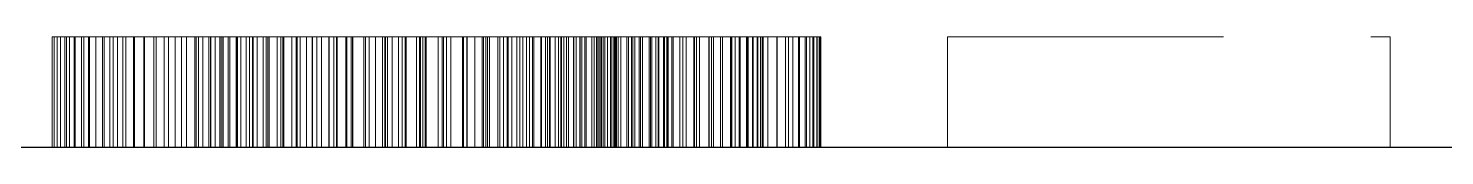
# Model space of a CAD drawing. Header units: millimetres. Extents: x 6 to 207, y 20 to 91.
# Drawn here: x 47.758 to 50.322, y 20.667 to 20.867 of the extents above; entities that cross this region are included whole.
import ezdxf

# ---------------------------------------------------------------- set-up
doc = ezdxf.new("R2010")
doc.units = ezdxf.units.MM
doc.linetypes.add('WP_HIDDEN', pattern=[2.3, 1.5, -0.8])
doc.layers.add('HIDDEN', color=7, linetype='WP_HIDDEN', lineweight=13)
doc.layers.add('VISIBLE', color=7, linetype='CONTINUOUS', lineweight=25)

msp = doc.modelspace()

# ---------------------------------------------------------------- linework, layer by layer
at = {"layer": 'HIDDEN', "ltscale": 0.333333}
for p, q in [((48.06164, 20.86667), (47.8006, 20.86667)), ((47.8006, 20.66667), (47.8006, 20.86667)), ((47.8006, 20.86667), (47.80448, 20.86667)), ((47.80448, 20.66667), (47.80448, 20.86667)), ((47.80448, 20.86667), (47.80961, 20.86667)), ((47.80961, 20.66667), (47.80961, 20.86667)), ((47.80961, 20.86667), (47.81597, 20.86667)), ((47.81597, 20.66667), (47.81597, 20.86667)), ((47.81597, 20.86667), (47.82358, 20.86667)), ((47.82358, 20.66667), (47.82358, 20.86667)), ((47.82358, 20.86667), (47.83242, 20.86667)), ((47.8267, 20.66667), (47.8267, 20.86667)), ((47.8267, 20.86667), (48.08775, 20.86667)), ((47.84057, 20.86667), (47.8267, 20.86667)), ((47.83242, 20.66667), (47.83242, 20.86667)), ((47.83242, 20.86667), (47.84251, 20.86667)), ((47.84057, 20.66667), (47.84057, 20.86667)), ((47.85825, 20.86667), (47.84057, 20.86667)), ((47.84251, 20.66667), (47.84251, 20.86667)), ((47.84251, 20.86667), (47.85384, 20.86667)), ((47.85384, 20.66667), (47.85384, 20.86667)), ((47.85384, 20.86667), (47.8664, 20.86667)), ((47.85825, 20.66667), (47.85825, 20.86667)), ((47.86851, 20.86667), (47.85825, 20.86667)), ((47.8664, 20.66667), (47.8664, 20.86667)), ((47.8664, 20.86667), (47.88021, 20.86667)), ((47.86851, 20.66667), (47.86851, 20.86667)), ((47.87973, 20.86667), (47.86851, 20.86667)), ((47.87973, 20.66667), (47.87973, 20.86667)), ((47.8919, 20.86667), (47.87973, 20.86667)), ((47.88021, 20.66667), (47.88021, 20.86667)), ((47.88021, 20.86667), (47.89526, 20.86667)), ((47.8919, 20.66667), (47.8919, 20.86667)), ((47.90502, 20.86667), (47.8919, 20.86667)), ((47.89526, 20.66667), (47.89526, 20.86667)), ((47.89526, 20.86667), (47.91155, 20.86667)), ((47.90502, 20.66667), (47.90502, 20.86667)), ((47.91909, 20.86667), (47.90502, 20.86667)), ((47.91155, 20.66667), (47.91155, 20.86667)), ((47.91155, 20.86667), (47.92908, 20.86667)), ((47.91909, 20.66667), (47.91909, 20.86667)), ((47.93411, 20.86667), (47.91909, 20.86667)), ((47.92908, 20.66667), (47.92908, 20.86667)), ((47.92908, 20.86667), (47.94785, 20.86667)), ((47.93411, 20.66667), (47.93411, 20.86667)), ((47.95009, 20.86667), (47.93411, 20.86667)), ((47.94785, 20.66667), (47.94785, 20.86667)), ((47.94785, 20.86667), (47.96786, 20.86667)), ((47.95009, 20.66667), (47.95009, 20.86667)), ((47.96701, 20.86667), (47.95009, 20.86667)), ((47.96701, 20.66667), (47.96701, 20.86667)), ((47.98489, 20.86667), (47.96701, 20.86667)), ((47.96786, 20.66667), (47.96786, 20.86667)), ((47.96786, 20.86667), (47.98912, 20.86667)), ((47.98489, 20.66667), (47.98489, 20.86667)), ((48.00372, 20.86667), (47.98489, 20.86667)), ((47.98912, 20.66667), (47.98912, 20.86667)), ((47.98912, 20.86667), (48.01161, 20.86667)), ((48.00372, 20.66667), (48.00372, 20.86667)), ((48.0235, 20.86667), (48.00372, 20.86667)), ((48.01161, 20.66667), (48.01161, 20.86667)), ((48.01161, 20.86667), (48.03509, 20.86667)), ((48.0235, 20.66667), (48.0235, 20.86667)), ((48.04424, 20.86667), (48.0235, 20.86667)), ((48.03509, 20.66667), (48.03509, 20.86667)), ((48.03509, 20.86667), (48.05932, 20.86667)), ((48.04424, 20.66667), (48.04424, 20.86667)), ((48.06577, 20.86667), (48.04424, 20.86667)), ((48.05932, 20.66667), (48.05932, 20.86667)), ((48.05932, 20.86667), (48.08429, 20.86667)), ((48.06164, 20.66667), (48.06164, 20.86667)), ((48.07387, 20.86667), (48.06164, 20.86667)), ((48.06577, 20.66667), (48.06577, 20.86667)), ((48.08795, 20.86667), (48.06577, 20.86667)), ((48.07387, 20.66667), (48.07387, 20.86667)), ((48.08806, 20.86667), (48.07387, 20.86667)), ((48.08429, 20.66667), (48.08429, 20.86667)), ((48.08429, 20.86667), (48.11, 20.86667)), ((48.08775, 20.66667), (48.08775, 20.86667)), ((48.08775, 20.86667), (48.09613, 20.86667)), ((48.08795, 20.66667), (48.08795, 20.86667)), ((48.11077, 20.86667), (48.08795, 20.86667)), ((48.08806, 20.66667), (48.08806, 20.86667)), ((48.10423, 20.86667), (48.08806, 20.86667)), ((48.09613, 20.66667), (48.09613, 20.86667)), ((48.09613, 20.86667), (48.10678, 20.86667)), ((48.10423, 20.66667), (48.10423, 20.86667)), ((48.12237, 20.86667), (48.10423, 20.86667)), ((48.10678, 20.66667), (48.10678, 20.86667)), ((48.10678, 20.86667), (48.1197, 20.86667)), ((48.11, 20.66667), (48.11, 20.86667)), ((48.11, 20.86667), (48.13645, 20.86667)), ((48.11077, 20.66667), (48.11077, 20.86667)), ((48.13424, 20.86667), (48.11077, 20.86667)), ((48.1197, 20.66667), (48.1197, 20.86667)), ((48.1197, 20.86667), (48.13488, 20.86667)), ((48.12237, 20.66667), (48.12237, 20.86667)), ((48.14248, 20.86667), (48.12237, 20.86667)), ((48.13424, 20.66667), (48.13424, 20.86667)), ((48.15836, 20.86667), (48.13424, 20.86667)), ((48.13488, 20.66667), (48.13488, 20.86667)), ((48.13488, 20.86667), (48.15233, 20.86667)), ((48.13645, 20.66667), (48.13645, 20.86667)), ((48.13645, 20.86667), (48.16364, 20.86667)), ((48.14248, 20.66667), (48.14248, 20.86667)), ((48.16456, 20.86667), (48.14248, 20.86667)), ((48.15233, 20.66667), (48.15233, 20.86667)), ((48.15233, 20.86667), (48.17204, 20.86667)), ((48.15836, 20.66667), (48.15836, 20.86667)), ((48.18312, 20.86667), (48.15836, 20.86667)), ((48.16364, 20.66667), (48.16364, 20.86667)), ((48.16364, 20.86667), (48.19158, 20.86667)), ((48.16456, 20.66667), (48.16456, 20.86667)), ((48.18862, 20.86667), (48.16456, 20.86667)), ((48.17204, 20.66667), (48.17204, 20.86667)), ((48.17204, 20.86667), (48.19402, 20.86667)), ((48.20853, 20.86667), (48.18312, 20.86667)), ((48.18312, 20.66667), (48.18312, 20.86667)), ((48.18862, 20.66667), (48.18862, 20.86667)), ((48.21464, 20.86667), (48.18862, 20.86667)), ((48.19158, 20.66667), (48.19158, 20.86667)), ((48.19158, 20.86667), (48.22026, 20.86667)), ((48.19402, 20.66667), (48.19402, 20.86667)), ((48.19402, 20.86667), (48.21827, 20.86667)), ((48.23458, 20.86667), (48.20853, 20.86667)), ((48.20853, 20.66667), (48.20853, 20.86667)), ((48.21464, 20.66667), (48.21464, 20.86667)), ((48.24239, 20.86667), (48.21464, 20.86667)), ((48.21827, 20.66667), (48.21827, 20.86667)), ((48.21827, 20.86667), (48.24444, 20.86667)), ((48.22026, 20.66667), (48.22026, 20.86667)), ((48.22026, 20.86667), (48.24968, 20.86667)), ((48.26128, 20.86667), (48.23458, 20.86667)), ((48.23458, 20.66667), (48.23458, 20.86667)), ((48.24239, 20.66667), (48.24239, 20.86667)), ((48.27161, 20.86667), (48.24239, 20.86667)), ((48.24444, 20.66667), (48.24444, 20.86667)), ((48.24444, 20.86667), (48.2722, 20.86667)), ((48.24968, 20.66667), (48.24968, 20.86667)), ((48.24968, 20.86667), (48.27984, 20.86667)), ((48.28862, 20.86667), (48.26128, 20.86667)), ((48.26128, 20.66667), (48.26128, 20.86667)), ((48.27161, 20.66667), (48.27161, 20.86667)), ((48.3023, 20.86667), (48.27161, 20.86667)), ((48.2722, 20.66667), (48.2722, 20.86667)), ((48.2722, 20.86667), (48.30154, 20.86667)), ((48.27984, 20.66667), (48.27984, 20.86667)), ((48.27984, 20.86667), (48.31075, 20.86667)), ((48.31662, 20.86667), (48.28862, 20.86667)), ((48.28862, 20.66667), (48.28862, 20.86667)), ((48.30154, 20.66667), (48.30154, 20.86667)), ((48.30154, 20.86667), (48.33247, 20.86667)), ((48.3023, 20.66667), (48.3023, 20.86667)), ((48.33447, 20.86667), (48.3023, 20.86667)), ((48.31075, 20.66667), (48.31075, 20.86667)), ((48.31075, 20.86667), (48.3424, 20.86667)), ((48.31543, 20.66667), (48.31543, 20.86667)), ((48.31543, 20.86667), (48.36827, 20.86667)), ((48.34444, 20.86667), (48.31543, 20.86667)), ((48.34525, 20.86667), (48.31662, 20.86667)), ((48.31662, 20.66667), (48.31662, 20.86667)), ((48.33247, 20.66667), (48.33247, 20.86667)), ((48.33247, 20.86667), (48.36499, 20.86667)), ((48.33447, 20.66667), (48.33447, 20.86667)), ((48.3681, 20.86667), (48.33447, 20.86667)), ((48.3424, 20.66667), (48.3424, 20.86667)), ((48.3424, 20.86667), (48.37479, 20.86667)), ((48.34444, 20.66667), (48.34444, 20.86667)), ((48.38649, 20.86667), (48.34444, 20.86667)), ((48.40446, 20.86667), (48.34525, 20.86667)), ((48.34525, 20.66667), (48.34525, 20.86667)), ((48.36499, 20.66667), (48.36499, 20.86667)), ((48.36499, 20.86667), (48.39909, 20.86667)), ((48.3681, 20.66667), (48.3681, 20.86667)), ((48.40322, 20.86667), (48.3681, 20.86667)), ((48.36827, 20.66667), (48.36827, 20.86667)), ((48.36827, 20.86667), (48.41658, 20.86667)), ((48.37479, 20.66667), (48.37479, 20.86667)), ((48.37479, 20.86667), (48.40792, 20.86667)), ((48.38649, 20.66667), (48.38649, 20.86667)), ((48.42767, 20.86667), (48.38649, 20.86667)), ((48.39909, 20.66667), (48.39909, 20.86667)), ((48.39909, 20.86667), (48.43478, 20.86667)), ((48.40322, 20.66667), (48.40322, 20.86667)), ((48.4398, 20.86667), (48.40322, 20.86667)), ((48.46626, 20.86667), (48.40446, 20.86667)), ((48.40446, 20.66667), (48.40446, 20.86667)), ((48.40792, 20.66667), (48.40792, 20.86667)), ((48.40792, 20.86667), (48.44179, 20.86667)), ((48.41658, 20.66667), (48.41658, 20.86667)), ((48.41658, 20.86667), (48.46036, 20.86667)), ((48.42767, 20.66667), (48.42767, 20.86667)), ((48.4678, 20.86667), (48.42767, 20.86667)), ((48.43478, 20.66667), (48.43478, 20.86667)), ((48.43478, 20.86667), (48.47206, 20.86667)), ((48.4398, 20.66667), (48.4398, 20.86667)), ((48.47786, 20.86667), (48.4398, 20.86667)), ((48.44179, 20.66667), (48.44179, 20.86667)), ((48.44179, 20.86667), (48.47641, 20.86667)), ((48.46036, 20.66667), (48.46036, 20.86667)), ((48.46036, 20.86667), (48.49961, 20.86667)), ((48.50933, 20.86667), (48.46626, 20.86667)), ((48.46626, 20.66667), (48.46626, 20.86667)), ((48.4678, 20.66667), (48.4678, 20.86667)), ((48.50688, 20.86667), (48.4678, 20.86667)), ((48.47206, 20.66667), (48.47206, 20.86667)), ((48.47206, 20.86667), (48.5096, 20.86667)), ((48.47641, 20.66667), (48.47641, 20.86667)), ((48.47641, 20.86667), (48.51478, 20.86667)), ((48.47786, 20.66667), (48.47786, 20.86667)), ((48.52301, 20.86667), (48.47786, 20.86667)), ((48.49961, 20.66667), (48.49961, 20.86667)), ((48.49961, 20.86667), (48.54393, 20.86667)), ((48.50688, 20.66667), (48.50688, 20.86667)), ((48.54493, 20.86667), (48.50688, 20.86667)), ((48.55155, 20.86667), (48.50933, 20.86667)), ((48.50933, 20.66667), (48.50933, 20.86667)), ((48.5096, 20.66667), (48.5096, 20.86667)), ((48.5096, 20.86667), (48.54538, 20.86667)), ((48.51478, 20.66667), (48.51478, 20.86667)), ((48.51478, 20.86667), (48.55232, 20.86667)), ((48.52301, 20.66667), (48.52301, 20.86667)), ((48.56637, 20.86667), (48.52301, 20.86667)), ((48.54393, 20.66667), (48.54393, 20.86667)), ((48.54393, 20.86667), (48.58626, 20.86667)), ((48.54493, 20.66667), (48.54493, 20.86667)), ((48.58193, 20.86667), (48.54493, 20.86667)), ((48.54538, 20.66667), (48.54538, 20.86667)), ((48.54538, 20.86667), (48.5794, 20.86667)), ((48.5929, 20.86667), (48.55155, 20.86667)), ((48.55155, 20.66667), (48.55155, 20.86667)), ((48.55232, 20.66667), (48.55232, 20.86667)), ((48.55232, 20.86667), (48.58902, 20.86667)), ((48.56637, 20.66667), (48.56637, 20.86667)), ((48.60794, 20.86667), (48.56637, 20.86667)), ((48.5794, 20.66667), (48.5794, 20.86667)), ((48.5794, 20.86667), (48.61164, 20.86667)), ((48.58193, 20.66667), (48.58193, 20.86667)), ((48.6179, 20.86667), (48.58193, 20.86667)), ((48.58626, 20.66667), (48.58626, 20.86667)), ((48.58626, 20.86667), (48.6266, 20.86667)), ((48.58902, 20.66667), (48.58902, 20.86667)), ((48.58902, 20.86667), (48.62487, 20.86667)), ((48.63339, 20.86667), (48.5929, 20.86667)), ((48.5929, 20.66667), (48.5929, 20.86667)), ((48.60794, 20.66667), (48.60794, 20.86667)), ((48.64772, 20.86667), (48.60794, 20.86667)), ((48.61164, 20.66667), (48.61164, 20.86667)), ((48.61164, 20.86667), (48.64212, 20.86667)), ((48.6179, 20.66667), (48.6179, 20.86667)), ((48.65281, 20.86667), (48.6179, 20.86667)), ((48.62487, 20.66667), (48.62487, 20.86667)), ((48.62487, 20.86667), (48.6599, 20.86667)), ((48.6266, 20.66667), (48.6266, 20.86667)), ((48.6266, 20.86667), (48.66494, 20.86667)), ((48.67303, 20.86667), (48.63339, 20.86667)), ((48.63339, 20.66667), (48.63339, 20.86667)), ((48.64212, 20.66667), (48.64212, 20.86667)), ((48.64212, 20.86667), (48.67083, 20.86667)), ((48.64772, 20.66667), (48.64772, 20.86667)), ((48.6857, 20.86667), (48.64772, 20.86667)), ((48.65281, 20.66667), (48.65281, 20.86667)), ((48.68669, 20.86667), (48.65281, 20.86667)), ((48.6599, 20.66667), (48.6599, 20.86667)), ((48.6599, 20.86667), (48.69408, 20.86667)), ((48.66494, 20.66667), (48.66494, 20.86667)), ((48.66494, 20.86667), (48.70128, 20.86667)), ((48.67083, 20.66667), (48.67083, 20.86667)), ((48.67083, 20.86667), (48.69777, 20.86667)), ((48.7118, 20.86667), (48.67303, 20.86667)), ((48.67303, 20.66667), (48.67303, 20.86667)), ((48.6857, 20.66667), (48.6857, 20.86667)), ((48.7219, 20.86667), (48.6857, 20.86667)), ((48.68669, 20.66667), (48.68669, 20.86667)), ((48.70285, 20.86667), (48.68669, 20.86667)), ((48.69408, 20.66667), (48.69408, 20.86667)), ((48.69408, 20.86667), (48.72742, 20.86667)), ((48.69777, 20.66667), (48.69777, 20.86667)), ((48.69777, 20.86667), (48.72295, 20.86667)), ((48.70128, 20.66667), (48.70128, 20.86667)), ((48.70128, 20.86667), (48.73564, 20.86667)), ((48.70285, 20.66667), (48.70285, 20.86667)), ((48.71796, 20.86667), (48.70285, 20.86667)), ((48.74971, 20.86667), (48.7118, 20.86667)), ((48.7118, 20.66667), (48.7118, 20.86667)), ((48.71796, 20.66667), (48.71796, 20.86667)), ((48.73203, 20.86667), (48.71796, 20.86667)), ((48.7219, 20.66667), (48.7219, 20.86667)), ((48.75631, 20.86667), (48.7219, 20.86667)), ((48.72295, 20.66667), (48.72295, 20.86667)), ((48.72295, 20.86667), (48.74572, 20.86667)), ((48.72742, 20.66667), (48.72742, 20.86667)), ((48.72742, 20.86667), (48.75993, 20.86667)), ((48.73203, 20.66667), (48.73203, 20.86667)), ((48.74506, 20.86667), (48.73203, 20.86667)), ((48.73564, 20.66667), (48.73564, 20.86667)), ((48.73564, 20.86667), (48.76799, 20.86667)), ((48.74506, 20.66667), (48.74506, 20.86667)), ((48.75705, 20.86667), (48.74506, 20.86667)), ((48.74572, 20.66667), (48.74572, 20.86667)), ((48.74572, 20.86667), (48.76546, 20.86667)), ((48.78676, 20.86667), (48.74971, 20.86667)), ((48.74971, 20.66667), (48.74971, 20.86667)), ((48.75631, 20.66667), (48.75631, 20.86667)), ((48.78893, 20.86667), (48.75631, 20.86667)), ((48.75705, 20.66667), (48.75705, 20.86667)), ((48.76799, 20.86667), (48.75705, 20.86667)), ((48.75993, 20.66667), (48.75993, 20.86667)), ((48.75993, 20.86667), (48.79159, 20.86667)), ((48.76546, 20.66667), (48.76546, 20.86667)), ((48.76546, 20.86667), (48.78216, 20.86667)), ((48.76799, 20.66667), (48.76799, 20.86667)), ((48.76799, 20.86667), (48.79836, 20.86667)), ((48.7779, 20.86667), (48.76799, 20.86667)), ((48.7779, 20.66667), (48.7779, 20.86667)), ((48.78676, 20.86667), (48.7779, 20.86667)), ((48.78216, 20.66667), (48.78216, 20.86667)), ((48.78216, 20.86667), (48.79582, 20.86667)), ((48.78676, 20.66667), (48.78676, 20.86667)), ((48.79457, 20.86667), (48.78676, 20.86667)), ((48.8223, 20.86667), (48.78676, 20.86667)), ((48.78893, 20.66667), (48.78893, 20.86667)), ((48.81867, 20.86667), (48.78893, 20.86667)), ((48.79159, 20.66667), (48.79159, 20.86667)), ((48.79159, 20.86667), (48.82242, 20.86667)), ((48.79457, 20.66667), (48.79457, 20.86667)), ((48.80135, 20.86667), (48.79457, 20.86667)), ((48.84128, 20.86667), (48.79546, 20.86667)), ((48.79546, 20.66667), (48.79546, 20.86667)), ((48.79546, 20.86667), (48.8306, 20.86667)), ((48.79582, 20.66667), (48.79582, 20.86667)), ((48.79582, 20.86667), (48.80645, 20.86667)), ((48.79836, 20.66667), (48.79836, 20.86667)), ((48.79836, 20.86667), (48.82589, 20.86667)), ((48.80135, 20.66667), (48.80135, 20.86667)), ((48.81177, 20.86667), (48.80135, 20.86667)), ((48.80645, 20.66667), (48.80645, 20.86667)), ((48.80645, 20.86667), (48.81404, 20.86667)), ((48.81177, 20.66667), (48.81177, 20.86667)), ((48.81803, 20.86667), (48.81177, 20.86667)), ((48.81404, 20.66667), (48.81404, 20.86667)), ((48.81404, 20.86667), (48.81859, 20.86667)), ((48.81803, 20.66667), (48.81803, 20.86667)), ((48.82011, 20.86667), (48.81803, 20.86667)), ((48.81859, 20.66667), (48.81859, 20.86667)), ((48.81859, 20.86667), (48.82011, 20.86667)), ((48.81867, 20.66667), (48.81867, 20.86667)), ((48.84445, 20.86667), (48.81867, 20.86667)), ((48.82011, 20.66667), (48.82011, 20.86667)), ((48.85569, 20.86667), (48.8223, 20.86667)), ((48.8223, 20.66667), (48.8223, 20.86667)), ((48.82242, 20.66667), (48.82242, 20.86667)), ((48.82242, 20.86667), (48.85241, 20.86667)), ((48.82589, 20.66667), (48.82589, 20.86667)), ((48.82589, 20.86667), (48.84975, 20.86667)), ((48.8306, 20.66667), (48.8306, 20.86667)), ((48.8306, 20.86667), (48.86353, 20.86667)), ((48.88447, 20.86667), (48.84128, 20.86667)), ((48.84128, 20.66667), (48.84128, 20.86667)), ((48.84445, 20.66667), (48.84445, 20.86667)), ((48.86626, 20.86667), (48.84445, 20.86667)), ((48.84975, 20.66667), (48.84975, 20.86667)), ((48.84975, 20.86667), (48.86994, 20.86667)), ((48.85241, 20.66667), (48.85241, 20.86667)), ((48.85241, 20.86667), (48.88157, 20.86667)), ((48.88692, 20.86667), (48.85569, 20.86667)), ((48.85569, 20.66667), (48.85569, 20.86667)), ((48.86353, 20.66667), (48.86353, 20.86667)), ((48.86353, 20.86667), (48.89423, 20.86667)), ((48.86626, 20.66667), (48.86626, 20.86667)), ((48.8841, 20.86667), (48.86626, 20.86667)), ((48.86994, 20.66667), (48.86994, 20.86667)), ((48.86994, 20.86667), (48.88646, 20.86667)), ((48.88157, 20.66667), (48.88157, 20.86667)), ((48.88157, 20.86667), (48.90988, 20.86667)), ((48.8841, 20.66667), (48.8841, 20.86667)), ((48.89798, 20.86667), (48.8841, 20.86667)), ((48.92503, 20.86667), (48.88447, 20.86667)), ((48.88447, 20.66667), (48.88447, 20.86667)), ((48.88646, 20.66667), (48.88646, 20.86667)), ((48.88646, 20.86667), (48.89931, 20.86667)), ((48.91601, 20.86667), (48.88692, 20.86667)), ((48.88692, 20.66667), (48.88692, 20.86667)), ((48.89423, 20.66667), (48.89423, 20.86667)), ((48.89423, 20.86667), (48.92272, 20.86667)), ((48.89798, 20.66667), (48.89798, 20.86667)), ((48.9079, 20.86667), (48.89798, 20.86667)), ((48.89931, 20.66667), (48.89931, 20.86667)), ((48.89931, 20.86667), (48.90849, 20.86667)), ((48.9079, 20.66667), (48.9079, 20.86667)), ((48.91384, 20.86667), (48.9079, 20.86667)), ((48.90849, 20.66667), (48.90849, 20.86667)), ((48.90849, 20.86667), (48.91399, 20.86667)), ((48.90988, 20.66667), (48.90988, 20.86667)), ((48.90988, 20.86667), (48.93735, 20.86667)), ((48.91384, 20.66667), (48.91384, 20.86667)), ((48.91583, 20.86667), (48.91384, 20.86667)), ((48.91399, 20.66667), (48.91399, 20.86667)), ((48.91399, 20.86667), (48.91583, 20.86667)), ((48.91583, 20.66667), (48.91583, 20.86667)), ((48.94294, 20.86667), (48.91601, 20.86667)), ((48.91601, 20.66667), (48.91601, 20.86667)), ((48.92272, 20.66667), (48.92272, 20.86667)), ((48.92272, 20.86667), (48.94898, 20.86667)), ((48.96296, 20.86667), (48.92503, 20.86667)), ((48.92503, 20.66667), (48.92503, 20.86667)), ((48.93735, 20.66667), (48.93735, 20.86667)), ((48.93735, 20.86667), (48.96399, 20.86667)), ((48.96772, 20.86667), (48.94294, 20.86667)), ((48.94294, 20.66667), (48.94294, 20.86667)), ((48.94898, 20.66667), (48.94898, 20.86667)), ((48.94898, 20.86667), (48.97302, 20.86667)), ((48.99826, 20.86667), (48.96296, 20.86667)), ((48.96296, 20.66667), (48.96296, 20.86667)), ((48.96399, 20.66667), (48.96399, 20.86667)), ((48.96399, 20.86667), (48.98979, 20.86667)), ((48.99034, 20.86667), (48.96772, 20.86667)), ((48.96772, 20.66667), (48.96772, 20.86667)), ((48.97302, 20.66667), (48.97302, 20.86667)), ((48.97302, 20.86667), (48.99484, 20.86667)), ((48.98979, 20.66667), (48.98979, 20.86667)), ((48.98979, 20.86667), (49.01437, 20.86667)), ((49.01082, 20.86667), (48.99034, 20.86667)), ((48.99034, 20.66667), (48.99034, 20.86667)), ((48.99484, 20.66667), (48.99484, 20.86667)), ((48.99484, 20.86667), (49.01444, 20.86667)), ((49.03094, 20.86667), (48.99826, 20.86667)), ((48.99826, 20.66667), (48.99826, 20.86667)), ((49.029, 20.86667), (49.01082, 20.86667)), ((49.01082, 20.66667), (49.01082, 20.86667)), ((49.01437, 20.66667), (49.01437, 20.86667)), ((49.01437, 20.86667), (49.03737, 20.86667)), ((49.01444, 20.66667), (49.01444, 20.86667)), ((49.01444, 20.86667), (49.03178, 20.86667)), ((49.04476, 20.86667), (49.029, 20.86667)), ((49.029, 20.66667), (49.029, 20.86667)), ((49.06099, 20.86667), (49.03094, 20.86667)), ((49.03094, 20.66667), (49.03094, 20.86667)), ((49.03178, 20.66667), (49.03178, 20.86667)), ((49.03178, 20.86667), (49.0468, 20.86667)), ((49.03737, 20.66667), (49.03737, 20.86667)), ((49.03737, 20.86667), (49.05879, 20.86667)), ((49.0581, 20.86667), (49.04476, 20.86667)), ((49.04476, 20.66667), (49.04476, 20.86667)), ((49.0468, 20.66667), (49.0468, 20.86667)), ((49.0468, 20.86667), (49.05951, 20.86667)), ((49.06901, 20.86667), (49.0581, 20.86667)), ((49.0581, 20.66667), (49.0581, 20.86667)), ((49.05879, 20.66667), (49.05879, 20.86667)), ((49.05879, 20.86667), (49.07862, 20.86667)), ((49.05951, 20.66667), (49.05951, 20.86667)), ((49.05951, 20.86667), (49.06991, 20.86667)), ((49.0884, 20.86667), (49.06099, 20.86667)), ((49.06099, 20.66667), (49.06099, 20.86667)), ((49.07749, 20.86667), (49.06901, 20.86667)), ((49.06901, 20.66667), (49.06901, 20.86667)), ((49.06991, 20.66667), (49.06991, 20.86667)), ((49.06991, 20.86667), (49.078, 20.86667)), ((49.08356, 20.86667), (49.07749, 20.86667)), ((49.07749, 20.66667), (49.07749, 20.86667)), ((49.078, 20.66667), (49.078, 20.86667)), ((49.078, 20.86667), (49.08378, 20.86667)), ((49.07862, 20.66667), (49.07862, 20.86667)), ((49.07862, 20.86667), (49.09686, 20.86667)), ((49.08719, 20.86667), (49.08356, 20.86667)), ((49.08356, 20.66667), (49.08356, 20.86667)), ((49.08378, 20.66667), (49.08378, 20.86667)), ((49.08378, 20.86667), (49.08725, 20.86667)), ((49.0884, 20.86667), (49.08719, 20.86667)), ((49.08719, 20.66667), (49.08719, 20.86667)), ((49.08725, 20.66667), (49.08725, 20.86667)), ((49.08725, 20.86667), (49.0884, 20.86667)), ((49.11288, 20.86667), (49.0884, 20.86667)), ((49.0884, 20.66667), (49.0884, 20.86667)), ((49.09686, 20.66667), (49.09686, 20.86667)), ((49.09686, 20.86667), (49.11351, 20.86667)), ((49.13409, 20.86667), (49.11288, 20.86667)), ((49.11288, 20.66667), (49.11288, 20.86667)), ((49.11351, 20.66667), (49.11351, 20.86667)), ((49.11351, 20.86667), (49.12858, 20.86667)), ((49.12858, 20.66667), (49.12858, 20.86667)), ((49.12858, 20.86667), (49.14206, 20.86667)), ((49.15203, 20.86667), (49.13409, 20.86667)), ((49.13409, 20.66667), (49.13409, 20.86667)), ((49.14206, 20.66667), (49.14206, 20.86667)), ((49.14206, 20.86667), (49.15396, 20.86667)), ((49.16672, 20.86667), (49.15203, 20.86667)), ((49.15203, 20.66667), (49.15203, 20.86667)), ((49.15396, 20.66667), (49.15396, 20.86667)), ((49.15396, 20.86667), (49.16427, 20.86667)), ((49.16427, 20.66667), (49.16427, 20.86667)), ((49.16427, 20.86667), (49.17299, 20.86667)), ((49.17814, 20.86667), (49.16672, 20.86667)), ((49.16672, 20.66667), (49.16672, 20.86667)), ((49.17299, 20.66667), (49.17299, 20.86667)), ((49.17299, 20.86667), (49.18013, 20.86667)), ((49.18629, 20.86667), (49.17814, 20.86667)), ((49.17814, 20.66667), (49.17814, 20.86667)), ((49.18013, 20.66667), (49.18013, 20.86667)), ((49.18013, 20.86667), (49.18568, 20.86667)), ((49.18568, 20.66667), (49.18568, 20.86667)), ((49.18568, 20.86667), (49.18965, 20.86667)), ((49.19119, 20.86667), (49.18629, 20.86667)), ((49.18629, 20.66667), (49.18629, 20.86667)), ((49.18965, 20.66667), (49.18965, 20.86667)), ((49.18965, 20.86667), (49.19203, 20.86667)), ((49.19282, 20.86667), (49.19119, 20.86667)), ((49.19119, 20.66667), (49.19119, 20.86667)), ((49.19203, 20.66667), (49.19203, 20.86667)), ((49.19203, 20.86667), (49.19282, 20.86667)), ((49.19282, 20.66667), (49.19282, 20.86667)), ((49.42196, 20.66667), (49.42196, 20.86667)), ((49.42196, 20.86667), (50.22393, 20.86667)), ((50.22393, 20.66667), (50.22393, 20.86667)), ((47.8006, 20.66667), (48.06164, 20.66667)), ((47.80448, 20.66667), (47.8006, 20.66667)), ((47.80961, 20.66667), (47.80448, 20.66667)), ((47.81597, 20.66667), (47.80961, 20.66667)), ((47.82358, 20.66667), (47.81597, 20.66667)), ((47.83242, 20.66667), (47.82358, 20.66667)), ((47.8267, 20.66667), (47.84057, 20.66667)), ((48.08775, 20.66667), (47.8267, 20.66667)), ((47.84251, 20.66667), (47.83242, 20.66667)), ((47.84057, 20.66667), (47.85825, 20.66667)), ((47.85384, 20.66667), (47.84251, 20.66667)), ((47.8664, 20.66667), (47.85384, 20.66667)), ((47.85825, 20.66667), (47.86851, 20.66667)), ((47.88021, 20.66667), (47.8664, 20.66667)), ((47.86851, 20.66667), (47.87973, 20.66667)), ((47.87973, 20.66667), (47.8919, 20.66667)), ((47.89526, 20.66667), (47.88021, 20.66667)), ((47.8919, 20.66667), (47.90502, 20.66667)), ((47.91155, 20.66667), (47.89526, 20.66667)), ((47.90502, 20.66667), (47.91909, 20.66667)), ((47.92908, 20.66667), (47.91155, 20.66667)), ((47.91909, 20.66667), (47.93411, 20.66667)), ((47.94785, 20.66667), (47.92908, 20.66667)), ((47.93411, 20.66667), (47.95009, 20.66667)), ((47.96786, 20.66667), (47.94785, 20.66667)), ((47.95009, 20.66667), (47.96701, 20.66667)), ((47.96701, 20.66667), (47.98489, 20.66667)), ((47.98912, 20.66667), (47.96786, 20.66667)), ((47.98489, 20.66667), (48.00372, 20.66667)), ((48.01161, 20.66667), (47.98912, 20.66667)), ((48.00372, 20.66667), (48.0235, 20.66667)), ((48.03509, 20.66667), (48.01161, 20.66667)), ((48.0235, 20.66667), (48.04424, 20.66667)), ((48.05932, 20.66667), (48.03509, 20.66667)), ((48.04424, 20.66667), (48.06577, 20.66667)), ((48.08429, 20.66667), (48.05932, 20.66667)), ((48.06164, 20.66667), (48.07387, 20.66667)), ((48.06577, 20.66667), (48.08795, 20.66667)), ((48.07387, 20.66667), (48.08806, 20.66667)), ((48.11, 20.66667), (48.08429, 20.66667)), ((48.09613, 20.66667), (48.08775, 20.66667)), ((48.08795, 20.66667), (48.11077, 20.66667)), ((48.08806, 20.66667), (48.10423, 20.66667)), ((48.10678, 20.66667), (48.09613, 20.66667)), ((48.10423, 20.66667), (48.12237, 20.66667)), ((48.1197, 20.66667), (48.10678, 20.66667)), ((48.13645, 20.66667), (48.11, 20.66667)), ((48.11077, 20.66667), (48.13424, 20.66667)), ((48.13488, 20.66667), (48.1197, 20.66667)), ((48.12237, 20.66667), (48.14248, 20.66667)), ((48.13424, 20.66667), (48.15836, 20.66667)), ((48.15233, 20.66667), (48.13488, 20.66667)), ((48.16364, 20.66667), (48.13645, 20.66667)), ((48.14248, 20.66667), (48.16456, 20.66667)), ((48.17204, 20.66667), (48.15233, 20.66667)), ((48.15836, 20.66667), (48.18312, 20.66667)), ((48.19158, 20.66667), (48.16364, 20.66667)), ((48.16456, 20.66667), (48.18862, 20.66667)), ((48.19402, 20.66667), (48.17204, 20.66667)), ((48.18312, 20.66667), (48.20853, 20.66667)), ((48.18862, 20.66667), (48.21464, 20.66667)), ((48.22026, 20.66667), (48.19158, 20.66667)), ((48.21827, 20.66667), (48.19402, 20.66667)), ((48.20853, 20.66667), (48.23458, 20.66667)), ((48.21464, 20.66667), (48.24239, 20.66667)), ((48.24444, 20.66667), (48.21827, 20.66667)), ((48.24968, 20.66667), (48.22026, 20.66667)), ((48.23458, 20.66667), (48.26128, 20.66667)), ((48.24239, 20.66667), (48.27161, 20.66667)), ((48.2722, 20.66667), (48.24444, 20.66667)), ((48.27984, 20.66667), (48.24968, 20.66667)), ((48.26128, 20.66667), (48.28862, 20.66667)), ((48.27161, 20.66667), (48.3023, 20.66667)), ((48.30154, 20.66667), (48.2722, 20.66667)), ((48.31075, 20.66667), (48.27984, 20.66667)), ((48.28862, 20.66667), (48.31662, 20.66667)), ((48.33247, 20.66667), (48.30154, 20.66667)), ((48.3023, 20.66667), (48.33447, 20.66667)), ((48.3424, 20.66667), (48.31075, 20.66667)), ((48.31543, 20.66667), (48.34444, 20.66667)), ((48.36827, 20.66667), (48.31543, 20.66667)), ((48.31662, 20.66667), (48.34525, 20.66667)), ((48.36499, 20.66667), (48.33247, 20.66667)), ((48.33447, 20.66667), (48.3681, 20.66667)), ((48.37479, 20.66667), (48.3424, 20.66667)), ((48.34444, 20.66667), (48.38649, 20.66667)), ((48.34525, 20.66667), (48.40446, 20.66667)), ((48.39909, 20.66667), (48.36499, 20.66667)), ((48.3681, 20.66667), (48.40322, 20.66667)), ((48.41658, 20.66667), (48.36827, 20.66667)), ((48.40792, 20.66667), (48.37479, 20.66667)), ((48.38649, 20.66667), (48.42767, 20.66667)), ((48.43478, 20.66667), (48.39909, 20.66667)), ((48.40322, 20.66667), (48.4398, 20.66667)), ((48.40446, 20.66667), (48.46626, 20.66667)), ((48.44179, 20.66667), (48.40792, 20.66667)), ((48.46036, 20.66667), (48.41658, 20.66667)), ((48.42767, 20.66667), (48.4678, 20.66667)), ((48.47206, 20.66667), (48.43478, 20.66667)), ((48.4398, 20.66667), (48.47786, 20.66667)), ((48.47641, 20.66667), (48.44179, 20.66667)), ((48.49961, 20.66667), (48.46036, 20.66667)), ((48.46626, 20.66667), (48.50933, 20.66667)), ((48.4678, 20.66667), (48.50688, 20.66667)), ((48.5096, 20.66667), (48.47206, 20.66667)), ((48.51478, 20.66667), (48.47641, 20.66667)), ((48.47786, 20.66667), (48.52301, 20.66667)), ((48.54393, 20.66667), (48.49961, 20.66667)), ((48.50688, 20.66667), (48.54493, 20.66667)), ((48.50933, 20.66667), (48.55155, 20.66667)), ((48.54538, 20.66667), (48.5096, 20.66667)), ((48.55232, 20.66667), (48.51478, 20.66667)), ((48.52301, 20.66667), (48.56637, 20.66667)), ((48.58626, 20.66667), (48.54393, 20.66667)), ((48.54493, 20.66667), (48.58193, 20.66667)), ((48.5794, 20.66667), (48.54538, 20.66667)), ((48.55155, 20.66667), (48.5929, 20.66667)), ((48.58902, 20.66667), (48.55232, 20.66667)), ((48.56637, 20.66667), (48.60794, 20.66667)), ((48.61164, 20.66667), (48.5794, 20.66667)), ((48.58193, 20.66667), (48.6179, 20.66667)), ((48.6266, 20.66667), (48.58626, 20.66667)), ((48.62487, 20.66667), (48.58902, 20.66667)), ((48.5929, 20.66667), (48.63339, 20.66667)), ((48.60794, 20.66667), (48.64772, 20.66667)), ((48.64212, 20.66667), (48.61164, 20.66667)), ((48.6179, 20.66667), (48.65281, 20.66667)), ((48.6599, 20.66667), (48.62487, 20.66667)), ((48.66494, 20.66667), (48.6266, 20.66667)), ((48.63339, 20.66667), (48.67303, 20.66667)), ((48.67083, 20.66667), (48.64212, 20.66667)), ((48.64772, 20.66667), (48.6857, 20.66667)), ((48.65281, 20.66667), (48.68669, 20.66667)), ((48.69408, 20.66667), (48.6599, 20.66667)), ((48.70128, 20.66667), (48.66494, 20.66667)), ((48.69777, 20.66667), (48.67083, 20.66667)), ((48.67303, 20.66667), (48.7118, 20.66667)), ((48.6857, 20.66667), (48.7219, 20.66667)), ((48.68669, 20.66667), (48.70285, 20.66667)), ((48.72742, 20.66667), (48.69408, 20.66667)), ((48.72295, 20.66667), (48.69777, 20.66667)), ((48.73564, 20.66667), (48.70128, 20.66667)), ((48.70285, 20.66667), (48.71796, 20.66667)), ((48.7118, 20.66667), (48.74971, 20.66667)), ((48.71796, 20.66667), (48.73203, 20.66667)), ((48.7219, 20.66667), (48.75631, 20.66667)), ((48.74572, 20.66667), (48.72295, 20.66667)), ((48.75993, 20.66667), (48.72742, 20.66667)), ((48.73203, 20.66667), (48.74506, 20.66667)), ((48.76799, 20.66667), (48.73564, 20.66667)), ((48.74506, 20.66667), (48.75705, 20.66667)), ((48.76546, 20.66667), (48.74572, 20.66667)), ((48.74971, 20.66667), (48.78676, 20.66667)), ((48.75631, 20.66667), (48.78893, 20.66667)), ((48.75705, 20.66667), (48.76799, 20.66667)), ((48.79159, 20.66667), (48.75993, 20.66667)), ((48.78216, 20.66667), (48.76546, 20.66667)), ((48.76799, 20.66667), (48.7779, 20.66667)), ((48.79836, 20.66667), (48.76799, 20.66667)), ((48.7779, 20.66667), (48.78676, 20.66667)), ((48.79582, 20.66667), (48.78216, 20.66667)), ((48.78676, 20.66667), (48.8223, 20.66667)), ((48.78676, 20.66667), (48.79457, 20.66667)), ((48.78893, 20.66667), (48.81867, 20.66667)), ((48.82242, 20.66667), (48.79159, 20.66667)), ((48.79457, 20.66667), (48.80135, 20.66667)), ((48.79546, 20.66667), (48.84128, 20.66667)), ((48.8306, 20.66667), (48.79546, 20.66667)), ((48.80645, 20.66667), (48.79582, 20.66667)), ((48.82589, 20.66667), (48.79836, 20.66667)), ((48.80135, 20.66667), (48.81177, 20.66667)), ((48.81404, 20.66667), (48.80645, 20.66667)), ((48.81177, 20.66667), (48.81803, 20.66667)), ((48.81859, 20.66667), (48.81404, 20.66667)), ((48.81803, 20.66667), (48.82011, 20.66667)), ((48.82011, 20.66667), (48.81859, 20.66667)), ((48.81867, 20.66667), (48.84445, 20.66667)), ((48.8223, 20.66667), (48.85569, 20.66667)), ((48.85241, 20.66667), (48.82242, 20.66667)), ((48.84975, 20.66667), (48.82589, 20.66667)), ((48.86353, 20.66667), (48.8306, 20.66667)), ((48.84128, 20.66667), (48.88447, 20.66667)), ((48.84445, 20.66667), (48.86626, 20.66667)), ((48.86994, 20.66667), (48.84975, 20.66667)), ((48.88157, 20.66667), (48.85241, 20.66667)), ((48.85569, 20.66667), (48.88692, 20.66667)), ((48.89423, 20.66667), (48.86353, 20.66667)), ((48.86626, 20.66667), (48.8841, 20.66667)), ((48.88646, 20.66667), (48.86994, 20.66667)), ((48.90988, 20.66667), (48.88157, 20.66667)), ((48.8841, 20.66667), (48.89798, 20.66667)), ((48.88447, 20.66667), (48.92503, 20.66667)), ((48.89931, 20.66667), (48.88646, 20.66667)), ((48.88692, 20.66667), (48.91601, 20.66667)), ((48.92272, 20.66667), (48.89423, 20.66667)), ((48.89798, 20.66667), (48.9079, 20.66667)), ((48.90849, 20.66667), (48.89931, 20.66667)), ((48.9079, 20.66667), (48.91384, 20.66667)), ((48.91399, 20.66667), (48.90849, 20.66667)), ((48.93735, 20.66667), (48.90988, 20.66667)), ((48.91384, 20.66667), (48.91583, 20.66667)), ((48.91583, 20.66667), (48.91399, 20.66667)), ((48.91601, 20.66667), (48.94294, 20.66667)), ((48.94898, 20.66667), (48.92272, 20.66667)), ((48.92503, 20.66667), (48.96296, 20.66667)), ((48.96399, 20.66667), (48.93735, 20.66667)), ((48.94294, 20.66667), (48.96772, 20.66667)), ((48.97302, 20.66667), (48.94898, 20.66667)), ((48.96296, 20.66667), (48.99826, 20.66667)), ((48.98979, 20.66667), (48.96399, 20.66667)), ((48.96772, 20.66667), (48.99034, 20.66667)), ((48.99484, 20.66667), (48.97302, 20.66667)), ((49.01437, 20.66667), (48.98979, 20.66667)), ((48.99034, 20.66667), (49.01082, 20.66667)), ((49.01444, 20.66667), (48.99484, 20.66667)), ((48.99826, 20.66667), (49.03094, 20.66667)), ((49.01082, 20.66667), (49.029, 20.66667)), ((49.03737, 20.66667), (49.01437, 20.66667)), ((49.03178, 20.66667), (49.01444, 20.66667)), ((49.029, 20.66667), (49.04476, 20.66667)), ((49.03094, 20.66667), (49.06099, 20.66667)), ((49.0468, 20.66667), (49.03178, 20.66667)), ((49.05879, 20.66667), (49.03737, 20.66667)), ((49.04476, 20.66667), (49.0581, 20.66667)), ((49.05951, 20.66667), (49.0468, 20.66667)), ((49.0581, 20.66667), (49.06901, 20.66667)), ((49.07862, 20.66667), (49.05879, 20.66667)), ((49.06991, 20.66667), (49.05951, 20.66667)), ((49.06099, 20.66667), (49.0884, 20.66667)), ((49.06901, 20.66667), (49.07749, 20.66667)), ((49.078, 20.66667), (49.06991, 20.66667)), ((49.07749, 20.66667), (49.08356, 20.66667)), ((49.08378, 20.66667), (49.078, 20.66667)), ((49.09686, 20.66667), (49.07862, 20.66667)), ((49.08356, 20.66667), (49.08719, 20.66667)), ((49.08725, 20.66667), (49.08378, 20.66667)), ((49.08719, 20.66667), (49.0884, 20.66667)), ((49.0884, 20.66667), (49.08725, 20.66667)), ((49.0884, 20.66667), (49.11288, 20.66667)), ((49.11351, 20.66667), (49.09686, 20.66667)), ((49.11288, 20.66667), (49.13409, 20.66667)), ((49.12858, 20.66667), (49.11351, 20.66667)), ((49.14206, 20.66667), (49.12858, 20.66667)), ((49.13409, 20.66667), (49.15203, 20.66667)), ((49.15396, 20.66667), (49.14206, 20.66667)), ((49.15203, 20.66667), (49.16672, 20.66667)), ((49.16427, 20.66667), (49.15396, 20.66667)), ((49.17299, 20.66667), (49.16427, 20.66667)), ((49.16672, 20.66667), (49.17814, 20.66667)), ((49.18013, 20.66667), (49.17299, 20.66667)), ((49.17814, 20.66667), (49.18629, 20.66667)), ((49.18568, 20.66667), (49.18013, 20.66667)), ((49.18965, 20.66667), (49.18568, 20.66667)), ((49.18629, 20.66667), (49.19119, 20.66667)), ((49.19203, 20.66667), (49.18965, 20.66667)), ((49.19119, 20.66667), (49.19282, 20.66667)), ((49.19282, 20.66667), (49.19203, 20.66667)), ((50.22393, 20.66667), (49.42196, 20.66667))]:
    msp.add_line(p, q, dxfattribs=at)
at = {"layer": 'VISIBLE'}
msp.add_line((40.66667, 20.66667), (66.66667, 20.66667), dxfattribs=at)

doc.saveas('drawing.dxf')
